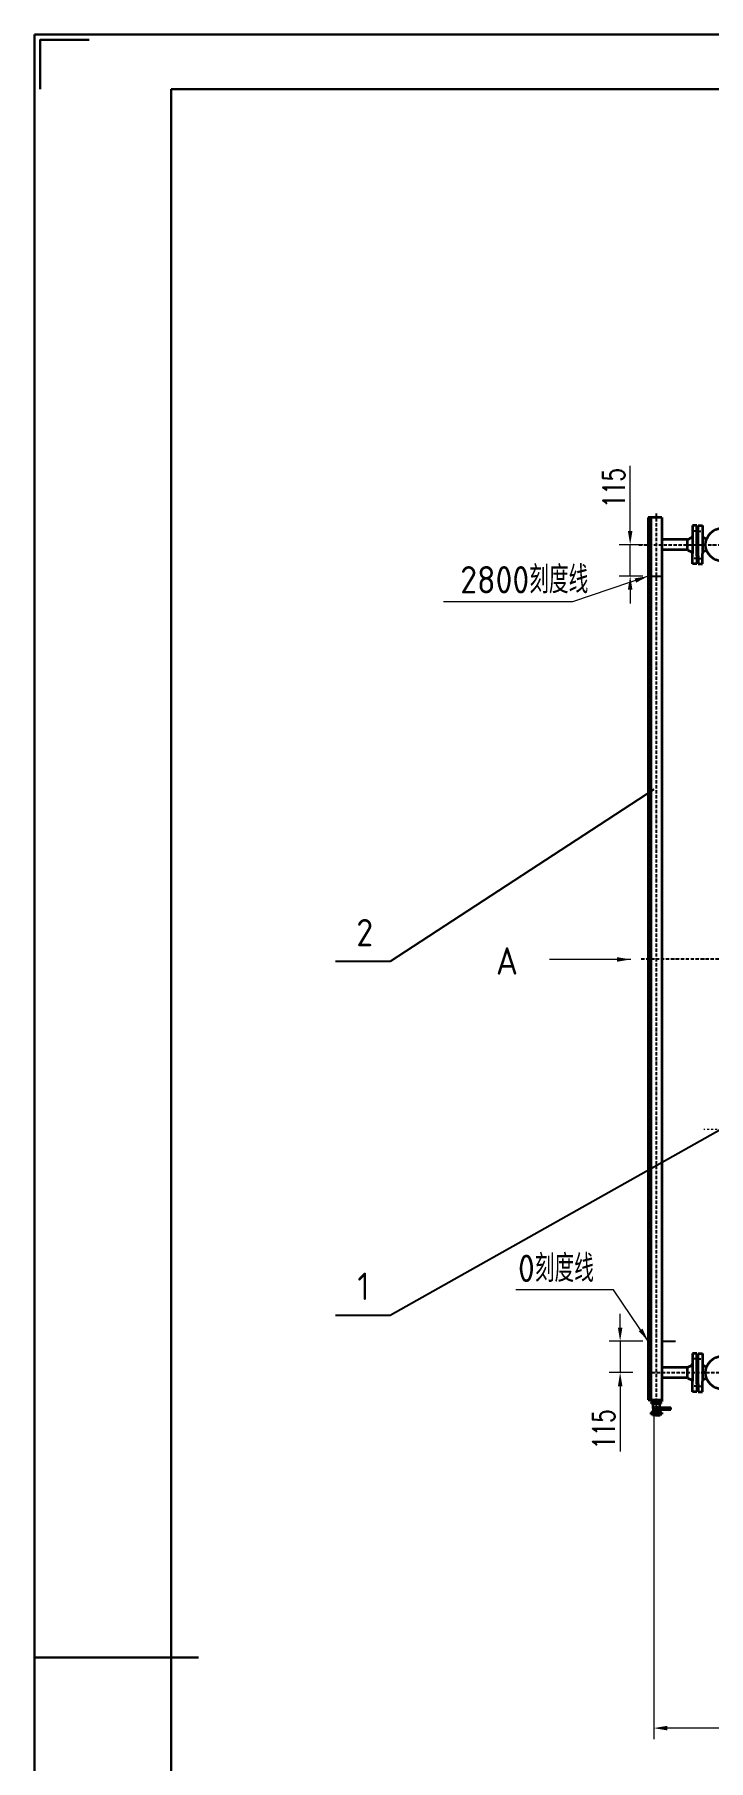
# Model space of a CAD drawing. Header units: millimetres. Extents: x 250587 to 267407, y 48545 to 60425.
# Drawn here: x 250587 to 253053, y 54109 to 60425 of the extents above; entities that cross this region are included whole.
import ezdxf

# ---------------------------------------------------------------- set-up
doc = ezdxf.new("R2010")
doc.units = ezdxf.units.MM
doc.linetypes.add('3', pattern=[5, 2.5, -1.25, 0, -1.25])
doc.linetypes.add('ACAD_ISO10W100', pattern=[18, 12, -3, 0, -3])
doc.layers.add('中心线', color=1, linetype='ACAD_ISO10W100', lineweight=15)
doc.layers.add('粗实线', color=7, linetype='Continuous', lineweight=30)
doc.styles.add('GW', font='isocp.shx', dxfattribs={"bigfont": 'gbcbig.shx'})
doc.styles.add('英文或数字', font='simplex.shx', dxfattribs={"width": 0.7, "bigfont": 'gbcbig.shx'})
doc.dimstyles.new('尺寸标注1.20', dxfattribs={"dimscale": 20, "dimtxt": 4, "dimasz": 2.5, "dimexe": 2, "dimexo": 1, "dimgap": 1, "dimtad": 1, "dimdec": 1, "dimdsep": 46, "dimtxsty": '英文或数字', "dimcen": 1, "dimclrd": 4, "dimclre": 3, "dimclrt": 2, "dimadec": 1, "dimazin": 2, "dimtfac": 1, "dimtdec": 1, "dimtmove": 0, "dimatfit": 3, "dimfxl": 0, "dimtolj": 1, "dimtzin": 0, "dimlwd": 15, "dimlwe": 15, "dimarcsym": 0})
doc.dimstyles.new('标注罐体-引标', dxfattribs={"dimtxt": 20, "dimasz": 25, "dimexe": 2, "dimexo": 0, "dimgap": 0.09, "dimtad": 1, "dimdec": 1, "dimdsep": 46, "dimtxsty": 'GW', "dimblk": 'NONE', "dimcen": 0, "dimclrd": 4, "dimclre": 3, "dimadec": 0, "dimazin": 2, "dimtfac": 1, "dimtdec": 1, "dimtofl": 0, "dimtmove": 0, "dimatfit": 3, "dimldrblk": 'NONE', "dimfxl": 0, "dimtolj": 1, "dimtzin": 0, "dimarcsym": 0})

# ---------------------------------------------------------------- blocks, each defined once
blk = doc.blocks.new('A$C6A09782F')
at = {"ltscale": 10}
for p, q in [((0, 594), (0, 0)), ((841, 594), (0, 594)), ((25, 584), (25, 10)), ((831, 584), (25, 584))]:
    blk.add_line(p, q, dxfattribs=at)
at = {"ltscale": 10, "flags": 128}
blk.add_lwpolyline([(1, 584), (1, 593), (10, 593)], dxfattribs=at)
at = {"ltscale": 10}
blk.add_lwpolyline([(0, 297), (30, 297)], dxfattribs=at)
blk = doc.blocks.new('*D330')
at = {"color": 4, "lineweight": 15}
for p, q in [((252766.3, 58607.9), (252766.3, 58846.7)), ((252766.3, 58442.9), (252766.3, 58557.9)), ((252766.3, 58392.9), (252766.3, 58342.9))]:
    blk.add_line(p, q, dxfattribs=at)
at = {"color": 3, "lineweight": 15}
for p, q in [((252812.4, 58557.9), (252726.3, 58557.9)), ((252812.4, 58442.9), (252726.3, 58442.9))]:
    blk.add_line(p, q, dxfattribs=at)
at = {"color": 4}
for points in [[(252757.9, 58607.9), (252774.6, 58607.9), (252766.3, 58557.9)], [(252757.9, 58392.9), (252774.6, 58392.9), (252766.3, 58442.9)]]:
    blk.add_solid(points, dxfattribs=at)
at = {"layer": 'Defpoints', "color": 0}
for p in [(252832.4, 58557.9), (252766.3, 58442.9), (252832.4, 58442.9)]:
    blk.add_point(p, dxfattribs=at)
at = {"color": 2, "insert": (252706.3, 58765.4), "char_height": 80, "attachment_point": 5, "rotation": 90, "style": '英文或数字'}
blk.add_mtext('\\A1;115', dxfattribs=at)
blk = doc.blocks.new('*D102')
at = {"color": 4, "lineweight": 15}
for p, q in [((252729.6, 55692.9), (252729.6, 55742.9)), ((252729.6, 55642.9), (252729.6, 55527.9)), ((252729.6, 55477.9), (252729.6, 55239))]:
    blk.add_line(p, q, dxfattribs=at)
at = {"color": 3, "lineweight": 15}
for p, q in [((252812.4, 55642.9), (252689.6, 55642.9)), ((252775.5, 55527.9), (252689.6, 55527.9))]:
    blk.add_line(p, q, dxfattribs=at)
at = {"color": 4}
for points in [[(252721.3, 55692.9), (252738, 55692.9), (252729.6, 55642.9)], [(252721.3, 55477.9), (252738, 55477.9), (252729.6, 55527.9)]]:
    blk.add_solid(points, dxfattribs=at)
at = {"layer": 'Defpoints', "color": 0}
for p in [(252729.6, 55642.9), (252832.4, 55642.9), (252795.5, 55527.9)]:
    blk.add_point(p, dxfattribs=at)
at = {"color": 2, "insert": (252669.6, 55320.4), "char_height": 80, "attachment_point": 5, "rotation": 90, "style": '英文或数字'}
blk.add_mtext('\\A1;115', dxfattribs=at)
blk = doc.blocks.new('*D104')
at = {"color": 3, "lineweight": 15}
for p, q in [((261859.4, 57022.9), (261859.4, 54187)), ((252852.4, 55407.9), (252852.4, 54187))]:
    blk.add_line(p, q, dxfattribs=at)
at = {"color": 4, "lineweight": 15}
blk.add_line((261809.4, 54227), (252902.4, 54227), dxfattribs=at)
at = {"color": 4}
for points in [[(252902.4, 54235.4), (252902.4, 54218.7), (252852.4, 54227)], [(261809.4, 54235.4), (261809.4, 54218.7), (261859.4, 54227)]]:
    blk.add_solid(points, dxfattribs=at)
at = {"layer": 'Defpoints', "color": 0}
for p in [(261859.4, 57042.9), (252852.4, 55427.9), (252852.4, 54227)]:
    blk.add_point(p, dxfattribs=at)
at = {"color": 2, "insert": (257355.9, 54287), "char_height": 80, "attachment_point": 5, "style": '英文或数字'}
blk.add_mtext('\\A1;~9027', dxfattribs=at)
blk = doc.blocks.new('_None')

msp = doc.modelspace()

# ---------------------------------------------------------------- linework, layer by layer
at = {"lineweight": 35}
for p, q in [((252882.45, 58657.86), (252832.45, 58657.86)), ((252832.45, 58657.86), (252832.45, 55427.86)), ((252842.45, 58657.86), (252842.45, 55427.86)), ((252882.45, 58657.86), (252882.45, 55427.86)), ((253010.45, 58627.86), (252994.45, 58627.86)), ((252994.45, 58627.86), (252994.45, 58589.57)), ((253010.45, 58516.86), (253010.45, 58627.86)), ((253014.45, 58516.86), (253014.45, 58627.86)), ((253014.45, 58627.86), (253030.45, 58627.86)), ((253030.45, 58627.86), (253030.45, 58589.57)), ((252975.03, 58576.86), (252882.45, 58576.86)), ((252975.03, 58576.86), (252975.03, 58538.86)), ((252977.72, 58577.49), (252991.13, 58584.2)), ((252994.45, 58589.57), (252994.45, 58526.15)), ((253012.45, 58595.86), (253010.45, 58598.86)), ((253012.45, 58595.86), (253014.45, 58598.86)), ((253012.45, 58595.86), (253012.45, 58519.86)), ((253030.45, 58589.57), (253030.45, 58526.15)), ((253045.97, 58578.1), (253033.77, 58584.2)), ((252975.03, 58538.86), (252882.45, 58538.86)), ((252977.72, 58538.23), (252991.13, 58531.52)), ((252994.45, 58487.86), (252994.45, 58526.15)), ((253012.45, 58519.86), (253010.45, 58516.86)), ((253010.45, 58516.86), (253010.45, 58487.86)), ((253012.45, 58519.86), (253014.45, 58516.86)), ((253014.45, 58516.86), (253014.45, 58487.86)), ((253030.45, 58487.86), (253030.45, 58526.15)), ((253045.97, 58537.62), (253033.77, 58531.52)), ((253010.45, 58487.86), (252994.45, 58487.86)), ((253014.45, 58487.86), (253030.45, 58487.86)), ((253010.45, 55597.86), (252994.45, 55597.86)), ((252994.45, 55597.86), (252994.45, 55559.57)), ((253010.45, 55486.86), (253010.45, 55597.86)), ((253014.45, 55486.86), (253014.45, 55597.86)), ((253014.45, 55597.86), (253030.45, 55597.86)), ((253030.45, 55597.86), (253030.45, 55559.57)), ((252975.03, 55546.86), (252882.45, 55546.86)), ((252975.03, 55546.86), (252975.03, 55508.86)), ((252977.72, 55547.49), (252991.13, 55554.2)), ((252994.45, 55559.57), (252994.45, 55496.15)), ((253012.45, 55565.86), (253010.45, 55568.86)), ((253012.45, 55565.86), (253014.45, 55568.86)), ((253012.45, 55565.86), (253012.45, 55489.86)), ((253030.45, 55559.57), (253030.45, 55496.15)), ((253045.97, 55548.1), (253033.77, 55554.2)), ((252975.03, 55508.86), (252882.45, 55508.86)), ((252977.72, 55508.23), (252991.13, 55501.52)), ((252994.45, 55457.86), (252994.45, 55496.15)), ((253012.45, 55489.86), (253010.45, 55486.86)), ((253010.45, 55486.86), (253010.45, 55457.86)), ((253012.45, 55489.86), (253014.45, 55486.86)), ((253014.45, 55486.86), (253014.45, 55457.86)), ((253030.45, 55457.86), (253030.45, 55496.15)), ((253045.97, 55507.62), (253033.77, 55501.52)), ((252832.45, 55427.86), (252882.45, 55427.86)), ((253010.45, 55457.86), (252994.45, 55457.86)), ((253014.45, 55457.86), (253030.45, 55457.86))]:
    msp.add_line(p, q, dxfattribs=at)
at = {"color": 1, "linetype": 'ACAD_ISO10W100'}
for p, q in [((252862.45, 55367.08), (252862.45, 58672.45)), ((252798.39, 58557.86), (254059.45, 58557.86)), ((253012.45, 58607.86), (252990.78, 58607.86)), ((253012.45, 58607.86), (253034.12, 58607.86)), ((253012.45, 58507.86), (252990.78, 58507.86)), ((253012.45, 58507.86), (253034.12, 58507.86)), ((252806.59, 57042.86), (256646.95, 57042.86)), ((252845.51, 55527.86), (254110.45, 55527.86)), ((253012.45, 55577.86), (252990.78, 55577.86)), ((253012.45, 55577.86), (253034.12, 55577.86)), ((253012.45, 55477.86), (252990.78, 55477.86)), ((253012.45, 55477.86), (253034.12, 55477.86)), ((252849.97, 55397.07), (252918.63, 55397.07))]:
    msp.add_line(p, q, dxfattribs=at)
at = {"color": 3}
for p, q in [((252832.45, 58442.86), (252882.45, 58442.86)), ((252882.45, 55642.86), (252932.45, 55642.86))]:
    msp.add_line(p, q, dxfattribs=at)
at = {"color": 7, "linetype": 'Continuous', "lineweight": 35}
for p, q in [((252842.45, 55427.86), (252882.45, 55427.86)), ((252862.45, 55422.15), (252842.45, 55422.15)), ((252844.48, 55418.55), (252880.22, 55418.55)), ((252844.48, 55414.75), (252844.48, 55418.55)), ((252844.48, 55414.75), (252880.22, 55414.75)), ((252847.2, 55422.15), (252848.31, 55418.55)), ((252849.97, 55397.07), (252849.97, 55414.75)), ((252862.45, 55422.15), (252882.45, 55422.15)), ((252866.72, 55400.87), (252915.35, 55400.87)), ((252874.93, 55400.87), (252874.93, 55414.75)), ((252877.7, 55422.15), (252876.59, 55418.55)), ((252880.22, 55414.75), (252880.22, 55418.55)), ((252882.45, 55427.86), (252882.45, 55422.15)), ((252915.35, 55393.21), (252915.35, 55400.87)), ((252842.45, 55381.84), (252882.45, 55381.84)), ((252842.45, 55381.84), (252842.45, 55376.12)), ((252862.45, 55376.12), (252842.45, 55376.12)), ((252847.2, 55376.12), (252848.37, 55372.31)), ((252847.81, 55381.84), (252851.22, 55391.62)), ((252862.45, 55372.31), (252848.37, 55372.31)), ((252862.45, 55376.12), (252882.45, 55376.12)), ((252862.45, 55372.31), (252876.52, 55372.31)), ((252862.45, 55372.31), (252876.52, 55372.31)), ((252866.66, 55393.21), (252915.35, 55393.21)), ((252877.09, 55381.84), (252873.67, 55391.62)), ((252877.7, 55376.12), (252876.52, 55372.31)), ((252882.45, 55381.84), (252882.45, 55376.12))]:
    msp.add_line(p, q, dxfattribs=at)
at = {"color": 7, "linetype": 'ByBlock', "lineweight": 35}
msp.add_line((252842.45, 55427.86), (252842.45, 55422.15), dxfattribs=at)
at = {"lineweight": 35}
for centre in [(253102.45, 58557.86), (253102.45, 55527.86)]:
    msp.add_circle(centre, 60, dxfattribs=at)
at = {"color": 7, "linetype": 'Continuous', "lineweight": 35}
msp.add_circle((252862.45, 55397.07), 5.71, dxfattribs=at)
at = {"lineweight": 35}
for centre, start, end in [((252975.03, 58582.86), 270, 296.565051), ((252988.45, 58589.57), 296.565051, 0), ((253036.45, 58589.57), 180, 243.434949), ((252975.03, 58532.86), 63.434949, 90), ((252988.45, 58526.15), 0, 63.434949), ((253036.45, 58526.15), 116.565051, 180), ((252975.03, 55552.86), 270, 296.565051), ((252988.45, 55559.57), 296.565051, 0), ((253036.45, 55559.57), 180, 243.434949), ((252975.03, 55502.86), 63.434949, 90), ((252988.45, 55496.15), 0, 63.434949), ((253036.45, 55496.15), 116.565051, 180)]:
    msp.add_arc(centre, 6, start, end, dxfattribs=at)
at = {"color": 7, "linetype": 'Continuous', "lineweight": 35}
msp.add_arc((252862.45, 55397.07), 12.48, 180, 341.969351, dxfattribs=at)
at = {"layer": '中心线', "color": 1, "linetype": '3', "lineweight": 15, "ltscale": 3}
msp.add_line((253266.28, 56417.86), (253035.19, 56417.86), dxfattribs=at)

# ---------------------------------------------------------------- block references
at = {"layer": '粗实线', "xscale": 20, "yscale": 20, "zscale": 20}
msp.add_blockref('A$C6A09782F', (250587.49, 48545.06), dxfattribs=at)

# ---------------------------------------------------------------- texts
at = {"char_height": 100, "attachment_point": 1, "style": 'GW'}
for s, insert, width in [('{\\C2;2800刻度线}', (252144.8, 58479.74), 587.6746), ('{\\C2;2}', (251764.67, 57188.14), 89.6841), ('{\\C2;A}', (252275.36, 57084.6), 103.7935), ('{\\C2;0刻度线}', (252355.93, 55959.55), 282.1854), ('{\\C2;1}', (251768.27, 55894.01), 89.6841)]:
    msp.add_mtext(s, dxfattribs=dict(at, insert=insert, width=width))

# ---------------------------------------------------------------- dimensions: what is measured, and where the dimension line sits
for base, p1, p2, picture, middle in [((252766.26, 58442.86), (252832.45, 58557.86), (252832.45, 58442.86), '*D330', (252766.26, 58765.36)), ((252729.64, 55642.86), (252795.51, 55527.86), (252832.45, 55642.86), '*D102', (252729.64, 55320.36))]:
    dim = msp.add_linear_dim(base=base, p1=p1, p2=p2, angle=90, dimstyle='尺寸标注1.20')
    dim.commit()
    dim.dimension.update_dxf_attribs({"geometry": picture, "text_midpoint": middle, "dimtype": 160})
dim = msp.add_linear_dim(base=(252852.45, 54227.02), p1=(261859.45, 57042.85), p2=(252852.45, 55427.86), text='~9027', dimstyle='尺寸标注1.20')
dim.commit()
dim.dimension.update_dxf_attribs({"geometry": '*D104', "text_midpoint": (257355.95, 54287.02)})

# ---------------------------------------------------------------- leaders
for points, dimstyle, override in [([(252832.45, 58442.86), (252555.09, 58348.45), (252083.39, 58348.45)], '尺寸标注1.20', {"dimgap": 1, "dimtad": 0}), ([(252852.45, 57662.05), (251888.86, 57032.05), (251688.86, 57032.05)], '标注罐体-引标', {"dimgap": 0.09, "dimtad": 0}), ([(252768.61, 57040.1), (252470.61, 57040.1)], '尺寸标注1.20', {"dimgap": 1, "dimtad": 0}), ([(253097.76, 56417.86), (251888.86, 55737.17), (251688.86, 55737.17)], '标注罐体-引标', {"dimgap": 0.09, "dimtad": 0}), ([(252832.45, 55642.86), (252705.66, 55831.33), (252348.38, 55831.33)], '尺寸标注1.20', {"dimgap": 1, "dimtad": 0})]:
    msp.add_leader(points, dimstyle=dimstyle, override=override)

doc.saveas('drawing.dxf')
